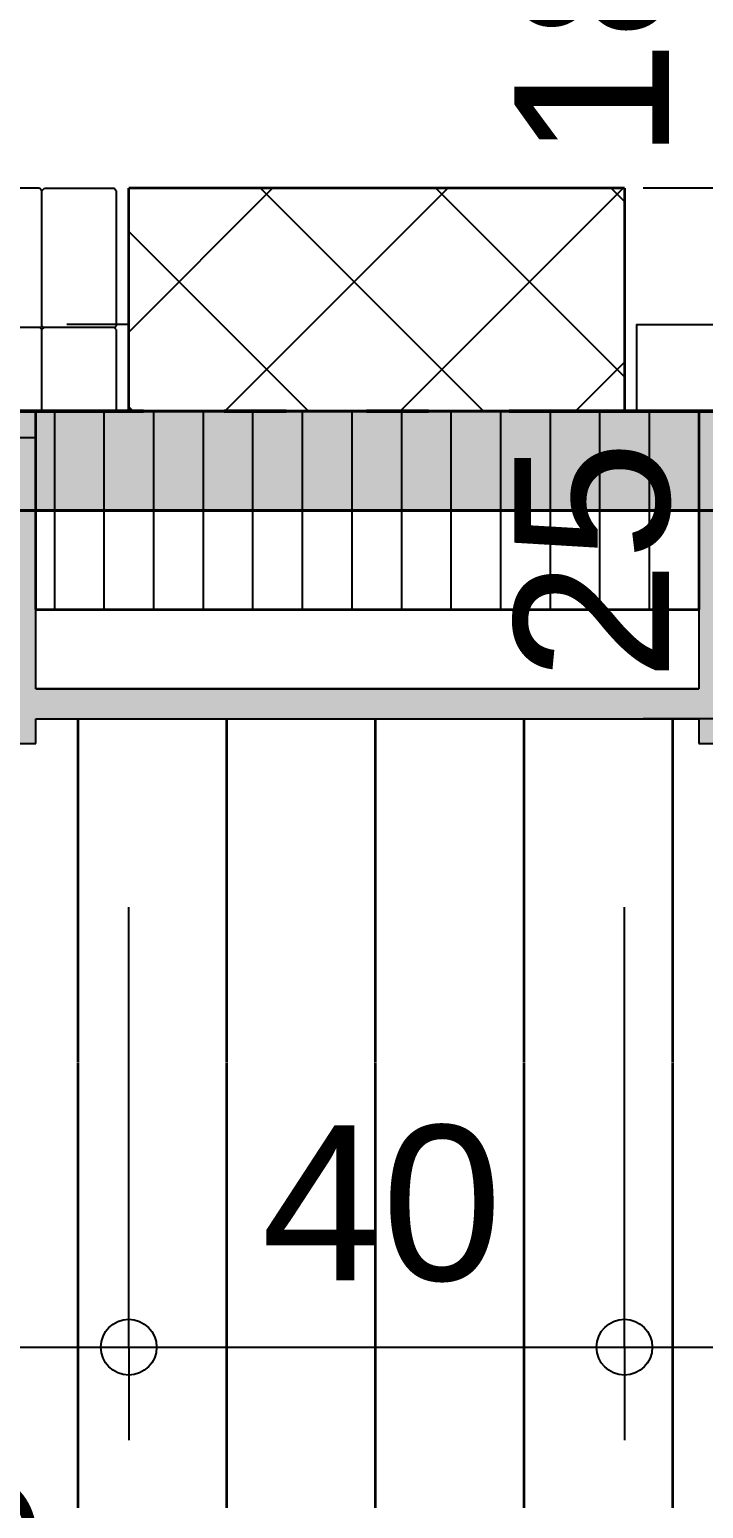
# Model space of a CAD drawing. Header units: centimetres. Extents: x 0.3 to 84.3, y 0.3 to 59.7.
# Drawn here: x 55.84 to 56.927, y 14.344 to 16.73 of the extents above; entities that cross this region are included whole.
import ezdxf

# ---------------------------------------------------------------- set-up
doc = ezdxf.new("R2010")
doc.units = ezdxf.units.CM
for name, pattern in [('AUSGEZOGEN', [0]), ('LINIE_23', [0.79, 0.4, -0.13, 0, -0.13, 0, -0.13]), ('PHANTOM', [63.5, 31.75, -6.35, 6.35, -6.35, 6.35, -6.35]), ('PUNKT', [6.35, 0, -6.35]), ('RAND', [44.45, 12.7, -6.35, 12.7, -6.35, 0, -6.35]), ('VERDECKT', [9.525, 6.35, -3.175])]:
    doc.linetypes.add(name, pattern=pattern)
for name, color, linetype, lineweight in [('Allgemein', 7, 'AUSGEZOGEN', 35), ('Ausbau Raeume', 7, 'AUSGEZOGEN', 35), ('Bauachsen grob', 7, 'RAND', 25), ('Bodenplatte', 7, 'AUSGEZOGEN', 35), ('Daemmung', 7, 'AUSGEZOGEN', 35), ('Decke', 7, 'AUSGEZOGEN', 35), ('Fenster', 7, 'AUSGEZOGEN', 35), ('Unterkonstruktion', 7, 'AUSGEZOGEN', 35), ('Vermassung Decke', 180, 'VERDECKT', 50), ('Vorhangbrett', 7, 'AUSGEZOGEN', 25), ('Wand Beton bewehrt', 7, 'AUSGEZOGEN', 35), ('Werkplan- Ausfuehrungsmasse', 7, 'AUSGEZOGEN', 25)]:
    doc.layers.add(name, color=color, linetype=linetype, lineweight=lineweight)
doc.styles.add('ARIAL', font='ARIAL.TTF')

msp = doc.modelspace()

# ---------------------------------------------------------------- hatches: boundary and pattern name
at = {"layer": 'Allgemein', "linetype": 'AUSGEZOGEN', "lineweight": 25}
for points in [[(57, 15.794), (57, 16.114), (56.92, 16.114), (56.92, 15.794), (56.92, 15.714), (56.92, 15.666), (56.92, 15.618), (56.92, 15.578), (57, 15.578), (57, 15.618), (57, 15.666), (57, 15.714)], [(55.85, 15.794), (55.85, 16.0714), (55.77, 16.0714), (55.77, 15.794), (55.77, 15.714), (55.77, 15.666), (55.77, 15.618), (55.77, 15.578), (55.85, 15.578), (55.85, 15.618), (55.85, 15.666), (55.85, 15.714)]]:
    msp.add_hatch(color=32, dxfattribs=at).paths.add_polyline_path(points)
h = msp.add_hatch(color=32, dxfattribs=at)
h.paths.add_polyline_path([(49.56, 15.666), (47.36, 15.666), (47.36, 15.618), (49.56, 15.618)])
h.paths.add_polyline_path([(61.88, 15.666), (61.88, 15.618), (63.168, 15.618), (63.168, 15.666)])
h.paths.add_polyline_path([(55.85, 15.618), (56.92, 15.618), (56.92, 15.666), (55.85, 15.666)])
at = {"layer": 'Bodenplatte', "linetype": 'AUSGEZOGEN', "lineweight": 25, "true_color": 0xe0ffe0}
msp.add_hatch(color=254, dxfattribs=at).paths.add_polyline_path([(31.66, 16.114), (31.66, 15.954), (62.72, 15.954), (62.72, 16.114)])

# ---------------------------------------------------------------- linework, layer by layer
at = {"layer": 'Allgemein', "color": 7, "linetype": 'AUSGEZOGEN', "lineweight": 25}
for p, q in [((57, 16.114), (56.92, 16.114)), ((56.92, 16.114), (56.92, 15.794)), ((55.85, 16.0714), (55.77, 16.0714)), ((55.85, 15.794), (55.85, 16.0714)), ((55.85, 15.714), (55.85, 15.794)), ((56.92, 15.794), (56.92, 15.714)), ((55.85, 15.666), (55.85, 15.714)), ((56.92, 15.714), (56.92, 15.666)), ((56.92, 15.666), (55.85, 15.666)), ((55.85, 15.578), (55.85, 15.618)), ((55.85, 15.618), (56.92, 15.618)), ((56.92, 15.618), (56.92, 15.578)), ((55.77, 15.578), (55.85, 15.578)), ((56.92, 15.578), (57, 15.578))]:
    msp.add_line(p, q, dxfattribs=at)
at = {"layer": 'Ausbau Raeume', "color": 254, "linetype": 'AUSGEZOGEN', "lineweight": 35}
for p, q in [((55.9182, 15.0646), (55.9182, 15.618)), ((56.1582, 15.0646), (56.1582, 15.618)), ((56.3982, 15.0646), (56.3982, 15.618)), ((56.6382, 15.0646), (56.6382, 15.618)), ((56.8782, 15.0646), (56.8782, 15.618)), ((55.9182, 14.3446), (55.9182, 15.0632)), ((56.1582, 14.3446), (56.1582, 15.0632)), ((56.3982, 14.3446), (56.3982, 15.0632)), ((56.6382, 14.3446), (56.6382, 15.0632)), ((56.8782, 14.3446), (56.8782, 15.0632))]:
    msp.add_line(p, q, dxfattribs=at)
at = {"layer": 'Bauachsen grob', "color": 32, "linetype": 'LINIE_23', "lineweight": 50, "true_color": 0xc36e14}
msp.add_line((21.964, 16.114), (72.416, 16.114), dxfattribs=at)
at = {"layer": 'Bodenplatte', "color": 92, "linetype": 'VERDECKT', "lineweight": 35, "true_color": 0x00c600}
for p, q in [((62.72, 16.114), (31.66, 16.114)), ((31.66, 15.954), (62.72, 15.954))]:
    msp.add_line(p, q, dxfattribs=at)
at = {"layer": 'Daemmung', "color": 7, "linetype": 'AUSGEZOGEN', "lineweight": 35}
for p, q in [((55.85, 16.0714), (55.85, 16.114)), ((56, 16.114), (55.85, 16.114)), ((56.8, 16.114), (56, 16.114)), ((56.92, 16.114), (56.8, 16.114)), ((56.92, 16.114), (56.92, 15.794)), ((55.85, 15.794), (55.85, 16.0714)), ((55.85, 15.794), (56.92, 15.794))]:
    msp.add_line(p, q, dxfattribs=at)
at = {"layer": 'Daemmung', "color": 7, "linetype": 'AUSGEZOGEN', "lineweight": 25}
for p, q in [((56.44, 16.114), (56.44, 15.794)), ((56.52, 16.114), (56.52, 15.794)), ((56.6, 16.114), (56.6, 15.794)), ((56.6, 16.114), (56.6, 15.794)), ((56.68, 16.114), (56.68, 15.794)), ((56.76, 16.114), (56.76, 15.794)), ((56.84, 16.114), (56.84, 15.794)), ((56.92, 16.114), (56.92, 15.794)), ((56.92, 16.114), (56.92, 15.794))]:
    msp.add_line(p, q, dxfattribs=at)
for points in [[(55.88, 16.114), (55.88, 15.794), (55.88, 15.794)], [(55.96, 16.114), (55.96, 15.794), (55.96, 15.794)], [(55.96, 16.114), (55.96, 15.794), (55.96, 15.794)], [(56.04, 16.114), (56.04, 15.794), (56.04, 15.794)], [(56.12, 16.114), (56.12, 15.794), (56.12, 15.794)], [(56.2, 16.114), (56.2, 15.794), (56.2, 15.794)], [(56.28, 16.114), (56.28, 15.794), (56.28, 15.794)], [(56.28, 16.114), (56.28, 15.794), (56.28, 15.794)], [(56.36, 16.114), (56.36, 15.794), (56.36, 15.794)]]:
    msp.add_lwpolyline(points, dxfattribs=at)
at = {"layer": 'Decke', "color": 92, "linetype": 'PHANTOM', "lineweight": 35, "true_color": 0x00c600}
for p, q in [((31.66, 16.114), (62.72, 16.114)), ((63.04, 15.954), (31.34, 15.954))]:
    msp.add_line(p, q, dxfattribs=at)
at = {"layer": 'Fenster', "color": 7, "linetype": 'AUSGEZOGEN', "lineweight": 25}
for p, q in [((55.856, 16.474), (55.728, 16.474)), ((55.86, 16.47), (55.856, 16.474)), ((55.86, 16.47), (55.864, 16.474)), ((55.86, 16.252), (55.86, 16.47)), ((55.864, 16.474), (55.976, 16.474)), ((55.98, 16.47), (55.976, 16.474)), ((55.98, 16.47), (55.98, 16.252)), ((55.8086, 16.25), (55.858, 16.25)), ((55.86, 16.246), (55.856, 16.25)), ((55.858, 16.25), (55.86, 16.252)), ((55.862, 16.25), (55.86, 16.252)), ((55.86, 16.246), (55.864, 16.25)), ((55.862, 16.25), (55.978, 16.25)), ((55.98, 16.246), (55.976, 16.25)), ((55.978, 16.25), (55.98, 16.252)), ((55.86, 16.116), (55.86, 16.246)), ((55.98, 16.246), (55.98, 16.116)), ((55.754, 16.114), (55.858, 16.114)), ((55.858, 16.114), (55.86, 16.116)), ((55.862, 16.114), (55.86, 16.116)), ((55.978, 16.114), (55.862, 16.114)), ((55.978, 16.114), (55.98, 16.116))]:
    msp.add_line(p, q, dxfattribs=at)
msp.add_lwpolyline([(57.04, 16.114), (56.82, 16.114), (56.82, 16.254), (57.04, 16.254), (57.04, 16.114)], dxfattribs=at)
at = {"layer": 'Unterkonstruktion', "color": 7, "linetype": 'AUSGEZOGEN', "lineweight": 25}
for p, q in [((55.85, 15.714), (55.85, 15.794)), ((56.92, 15.794), (55.85, 15.794)), ((56.92, 15.794), (56.92, 15.714)), ((55.85, 15.666), (55.85, 15.714)), ((56.92, 15.714), (56.92, 15.666)), ((55.85, 15.666), (56.92, 15.666))]:
    msp.add_line(p, q, dxfattribs=at)
at = {"layer": 'Vorhangbrett', "color": 191, "linetype": 'PUNKT', "lineweight": 25, "true_color": 0xbe96ea}
msp.add_line((48.85, 16.634), (62.37, 16.634), dxfattribs=at)
at = {"layer": 'Wand Beton bewehrt', "color": 7, "linetype": 'AUSGEZOGEN', "lineweight": 35}
for p, q in [((56, 16.254), (56, 16.474)), ((56.8, 16.474), (56, 16.474)), ((56.8, 16.474), (56.8, 16.254)), ((56, 16.114), (56, 16.254)), ((56.8, 16.254), (56.8, 16.114)), ((56, 16.114), (56.8, 16.114))]:
    msp.add_line(p, q, dxfattribs=at)
at = {"layer": 'Wand Beton bewehrt', "color": 7, "linetype": 'AUSGEZOGEN', "lineweight": 25}
for p, q in [((56.29, 16.114), (56, 16.404)), ((56.7208, 16.114), (56.8, 16.1932)), ((56.0072, 16.114), (56, 16.1212))]:
    msp.add_line(p, q, dxfattribs=at)
at = {"layer": 'Wand Beton bewehrt', "color": 180, "linetype": 'PUNKT', "lineweight": 25}
for p, q in [((56, 16.254), (49.41, 16.254)), ((56, 16.114), (56, 16.254)), ((62, 16.254), (56.8, 16.254)), ((56.8, 16.254), (56.8, 16.114)), ((55.77, 16.114), (55.85, 16.114)), ((55.85, 16.114), (56, 16.114)), ((56.8, 16.114), (56.92, 16.114)), ((56.92, 16.114), (57, 16.114))]:
    msp.add_line(p, q, dxfattribs=at)
at = {"layer": 'Wand Beton bewehrt', "color": 7, "linetype": 'AUSGEZOGEN', "lineweight": 25}
for points in [[(56, 16.2417), (56.2323, 16.474), (56.2323, 16.474), (56.2323, 16.474), (56.2323, 16.474)], [(56.1551, 16.114), (56.5151, 16.474), (56.5151, 16.474), (56.5151, 16.474), (56.5151, 16.474)], [(56.5728, 16.114), (56.2128, 16.474), (56.2128, 16.474), (56.2128, 16.474), (56.2128, 16.474)], [(56.438, 16.114), (56.798, 16.474), (56.798, 16.474), (56.798, 16.474), (56.798, 16.474)], [(56.8, 16.1697), (56.4957, 16.474), (56.4957, 16.474), (56.4957, 16.474), (56.4957, 16.474)], [(56.8, 16.4525), (56.7785, 16.474), (56.7785, 16.474), (56.7785, 16.474), (56.7785, 16.474)]]:
    msp.add_lwpolyline(points, dxfattribs=at)
at = {"layer": 'Werkplan- Ausfuehrungsmasse', "color": 7, "linetype": 'AUSGEZOGEN', "lineweight": 25}
for p, q in [((56.98, 16.474), (56.83, 16.474)), ((56.98, 16.114), (56.83, 16.114)), ((56.98, 15.618), (56.83, 15.618)), ((56, 14.604), (56, 14.754)), ((56.8, 14.604), (56.8, 14.754)), ((55.77, 14.604), (56, 14.604)), ((56, 14.604), (56, 14.454)), ((56, 14.604), (56.8, 14.604)), ((56.8, 14.604), (56.8, 14.454)), ((56.8, 14.604), (57, 14.604))]:
    msp.add_line(p, q, dxfattribs=at)
for points in [[(56, 14.604), (56, 14.6665), (56, 14.6665), (56, 14.6665), (56, 14.6665), (56, 14.6665), (56, 14.6665), (56, 14.6665), (56, 14.6665), (56, 14.6665), (56, 14.6665), (56, 14.6665), (56, 14.6665), (56, 14.6665), (56, 14.6665), (56, 15.314)], [(56.8, 14.604), (56.8, 14.6665), (56.8, 14.6665), (56.8, 14.6665), (56.8, 14.6665), (56.8, 14.6665), (56.8, 14.6665), (56.8, 14.6665), (56.8, 14.6665), (56.8, 14.6665), (56.8, 14.6665), (56.8, 14.6665), (56.8, 14.6665), (56.8, 15.314)]]:
    msp.add_lwpolyline(points, dxfattribs=at)
for centre in [(56, 14.604), (56.8, 14.604)]:
    msp.add_circle(centre, 0.045, dxfattribs=at)

# ---------------------------------------------------------------- texts
at = {"layer": 'Vermassung Decke', "color": 92, "linetype": 'AUSGEZOGEN', "lineweight": 35, "true_color": 0x00c600, "insert": (55.9032, 12.3395), "char_height": 0.18, "width": 0.09, "attachment_point": 7, "rotation": 90, "style": 'ARIAL'}
msp.add_mtext('Balkonplatte\\~1.OG', dxfattribs=at)
at = {"layer": 'Werkplan- Ausfuehrungsmasse', "color": 7, "linetype": 'AUSGEZOGEN', "lineweight": 50, "char_height": 0.25, "width": 0.125, "attachment_point": 7, "rotation": 90, "style": 'ARIAL'}
for s, insert in [('18', (56.8757, 16.519)), ('25', (56.8757, 15.6788))]:
    msp.add_mtext(s, dxfattribs=dict(at, insert=insert))
at = {"layer": 'Werkplan- Ausfuehrungsmasse', "color": 7, "linetype": 'AUSGEZOGEN', "lineweight": 50, "insert": (56.2141, 14.7083), "char_height": 0.25, "width": 0.125, "attachment_point": 7, "style": 'ARIAL'}
msp.add_mtext('40', dxfattribs=at)

doc.saveas('drawing.dxf')
